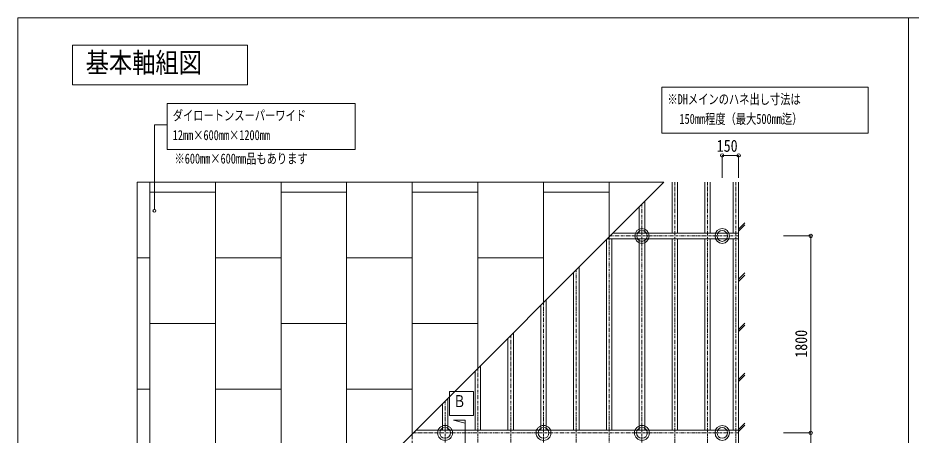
# Model space of a CAD drawing. Units: millimetres, scale not verified. Extents: x -205 to 205, y -142 to 142.
# Drawn here: x -205 to -41.7, y 66.2 to 142.5 of the extents above; entities that cross this region are included whole.
import ezdxf
from ezdxf.enums import TextEntityAlignment as Align

# ---------------------------------------------------------------- set-up
doc = ezdxf.new("R2010")
doc.units = ezdxf.units.MM
doc.header["$LTSCALE"] = 0.25
doc.linetypes.add('USER2', pattern=[7.8, 1.8, -0.6, 0.3, -0.6, 3, -0.6, 0.3, -0.6])
for name, color, linetype, lineweight in [('0-1_0-0 基本', 7, 'Continuous', 18), ('0-2_0-1 軸組', 7, 'Continuous', 18), ('0-3_0-2 インサート', 7, 'Continuous', 18), ('0-4_0-3 文字', 7, 'Continuous', 18), ('0-5_0-4 ブレース', 7, 'Continuous', 18), ('F-1_F-0 図枠', 7, 'Continuous', 18), ('F-2_F-1 レイアウト', 7, 'Continuous', 18)]:
    doc.layers.add(name, color=color, linetype=linetype, lineweight=lineweight)
doc.styles.add('ＭＳ ゴシック', font='')
doc.styles.get('ＭＳ ゴシック').set_extended_font_data('MS Gothic')

msp = doc.modelspace()

# ---------------------------------------------------------------- linework, layer by layer
at = {"layer": '0-1_0-0 基本', "color": 4, "linetype": 'USER2'}
for p, q in [((-84.8776, 112.4425), (-84.8776, -34.8514)), ((-78.8776, 112.4425), (-78.8776, -34.8514)), ((-73.6976, 112.4416), (-73.6976, -34.8523)), ((-90.8776, 108.4582), (-90.8776, -34.8514)), ((-96.8776, 102.6416), (-96.8776, -34.8514)), ((-96.6933, 102.6416), (-73.1976, 102.6416)), ((-102.8776, 96.4582), (-102.8776, -34.8514)), ((-108.8776, 90.4582), (-108.8776, -34.8514)), ((-114.8776, 84.4582), (-114.8776, -34.8514)), ((-120.8776, 78.4582), (-120.8776, -34.8514)), ((-126.8776, 72.4582), (-126.8776, -34.8514)), ((-132.8776, 67.1416), (-132.8776, -34.8514)), ((-132.6933, 66.6416), (-73.1976, 66.6416))]:
    msp.add_line(p, q, dxfattribs=at)
at = {"layer": '0-1_0-0 基本'}
for p, q in [((-73.1976, 103.8576), (-72.0406, 105.0146)), ((-73.1976, 103.485), (-72.0406, 104.642)), ((-73.1976, 94.7119), (-72.0406, 95.869)), ((-73.1976, 94.3393), (-72.0406, 95.4964)), ((-73.1976, 85.5663), (-72.0406, 86.7233)), ((-73.1976, 85.1937), (-72.0406, 86.3507)), ((-73.1976, 76.4206), (-72.0406, 77.5776)), ((-73.1976, 76.048), (-72.0406, 77.2051)), ((-73.1976, 67.2749), (-72.0406, 68.432)), ((-73.1976, 66.9024), (-72.0406, 68.0594))]:
    msp.add_line(p, q, dxfattribs=at)
msp.add_lwpolyline([(-183.1976, -34.8514), (-73.1976, -34.8514), (-73.1976, 112.4416)], dxfattribs=at)
at = {"layer": '0-2_0-1 軸組'}
for p, q in [((-85.3776, 103.1416), (-85.3776, 112.4425)), ((-84.3776, 103.1416), (-84.3776, 112.4425)), ((-79.3776, 103.1416), (-79.3776, 112.4425)), ((-78.3776, 103.1416), (-78.3776, 112.4425)), ((-74.1976, 103.1407), (-74.1976, 112.4416)), ((-73.1976, 103.1407), (-73.1976, 112.4416)), ((-91.3776, 103.1416), (-91.3776, 107.9582)), ((-90.3776, 103.1416), (-90.3776, 108.9582)), ((-73.1976, 103.1416), (-96.1942, 103.1416)), ((-97.3776, 101.9582), (-97.3776, 67.1416)), ((-73.1976, 102.1416), (-97.1942, 102.1416)), ((-96.3776, 102.1416), (-96.3776, 67.1416)), ((-91.3776, 102.1416), (-91.3776, 67.1416)), ((-90.3776, 102.1416), (-90.3776, 67.1416)), ((-85.3776, 102.1416), (-85.3776, 67.1416)), ((-84.3776, 102.1416), (-84.3776, 67.1416)), ((-79.3776, 102.1416), (-79.3776, 67.1416)), ((-78.3776, 102.1416), (-78.3776, 67.1416)), ((-74.1976, 102.1407), (-74.1976, 67.1407)), ((-73.1976, 102.1407), (-73.1976, 67.1407)), ((-102.3776, 96.9582), (-102.3776, 67.1416)), ((-103.3776, 95.9582), (-103.3776, 67.1416)), ((-109.3776, 89.9582), (-109.3776, 67.1416)), ((-108.3776, 90.9582), (-108.3776, 67.1416)), ((-114.3776, 84.9582), (-114.3776, 67.1416)), ((-115.3776, 83.9582), (-115.3776, 67.1416)), ((-120.3776, 78.9582), (-120.3776, 67.1416)), ((-121.3776, 77.9582), (-121.3776, 67.1416)), ((-127.3776, 71.9582), (-127.3776, 67.1416)), ((-126.3776, 72.9582), (-126.3776, 67.1416)), ((-73.1976, 67.1416), (-132.1933, 67.1416))]:
    msp.add_line(p, q, dxfattribs=at)
at = {"layer": '0-3_0-2 インサート'}
for centre, radius in [((-126.8776, 66.6416), 1.3624), ((-126.8776, 66.6416), 0.9889), ((-108.8776, 66.6416), 1.3624), ((-108.8776, 66.6416), 0.9889), ((-90.8776, 66.6416), 1.3624), ((-90.8776, 66.6416), 0.9889)]:
    msp.add_circle(centre, radius, dxfattribs=at)
for centre, major_axis in [((-90.8776, 102.6416), (0, 1.3624)), ((-90.8776, 102.6416), (0, 0.9889)), ((-76.1976, 102.6416), (0, 1.3624)), ((-76.1976, 102.6416), (0, 0.9889)), ((-76.1976, 66.6416), (0, 1.3624)), ((-76.1976, 66.6416), (0, 0.9889))]:
    msp.add_ellipse(centre, major_axis=major_axis, ratio=0.95783, dxfattribs=at)
at = {"layer": '0-4_0-3 文字'}
for p, q in [((-195, 130.2802), (-195, 137.5)), ((-195, 137.5), (-162.9959, 137.5)), ((-195, 130.2802), (-195, 137.5)), ((-195, 137.5), (-162.9959, 137.5)), ((-162.9959, 137.5), (-162.9959, 130.2802)), ((-162.9959, 137.5), (-162.9959, 130.2802)), ((-162.9959, 130.2802), (-195, 130.2802)), ((-162.9959, 130.2802), (-195, 130.2802)), ((-177.6739, 126.8567), (-177.6739, 118.4567)), ((-177.6739, 122.9795), (-180.0392, 122.9795)), ((-180.0392, 107.5004), (-180.0392, 122.9795)), ((-177.6739, 118.4567), (-143.3041, 118.4567)), ((-76.1976, 117.3593), (-73.1976, 117.3593)), ((-76.1976, 117.3593), (-76.1976, 113.2626)), ((-73.1976, 117.3593), (-73.1976, 113.2626)), ((-126.0769, 74.1957), (-121.6769, 74.1957)), ((-126.0769, 69.7957), (-126.0769, 74.1957)), ((-126.0769, 74.1957), (-121.6769, 74.1957)), ((-126.0769, 69.7957), (-126.0769, 74.1957)), ((-121.6769, 74.1957), (-121.6769, 69.7957)), ((-121.6769, 74.1957), (-121.6769, 69.7957)), ((-121.6769, 69.7957), (-126.0769, 69.7957)), ((-121.6769, 69.7957), (-126.0769, 69.7957)), ((-125.3256, 68.9774), (-123.2332, 68.4168)), ((-123.2332, 68.9774), (-125.3256, 68.9774)), ((-125.3256, 68.9774), (-123.2332, 68.4168)), ((-123.2332, 68.9774), (-125.3256, 68.9774)), ((-123.2332, 62.7078), (-123.2332, 68.9774)), ((-123.2332, 62.7078), (-123.2332, 68.9774))]:
    msp.add_line(p, q, dxfattribs=at)
for points in [[(-87.2172, 129.8224), (-87.2172, 121.4224), (-49.5154, 121.4224)], [(-87.2172, 129.8224), (-49.5154, 129.8224), (-49.5154, 121.4224)], [(-177.6739, 126.8567), (-143.3041, 126.8567), (-143.3041, 118.4567)], [(-60.0169, 66.6416), (-60.0169, 102.6416), (-64.9821, 102.6416)], [(-60.0169, 30.6416), (-60.0169, 66.6416), (-64.9821, 66.6416)]]:
    msp.add_lwpolyline(points, dxfattribs=at)
for centre, radius in [((-76.1976, 117.3593), 0.319), ((-73.1976, 117.3593), 0.319), ((-180.0392, 107.241), 0.2595), ((-60.0169, 102.6416), 0.319), ((-60.0169, 66.6416), 0.319)]:
    msp.add_circle(centre, radius, dxfattribs=at)
at = {"layer": '0-5_0-4 ブレース'}
for p, q in [((-183.1976, 112.4425), (-183.1976, 16.1382)), ((-86.8933, 112.4425), (-183.1976, 16.1382)), ((-183.1976, 112.4425), (-86.8933, 112.4425)), ((-180.8776, 18.4582), (-180.8776, 112.4425)), ((-168.8776, 30.4582), (-168.8776, 112.4425)), ((-156.8776, 42.4582), (-156.8776, 112.4425)), ((-144.8776, 54.4582), (-144.8776, 112.4425)), ((-132.8776, 66.4582), (-132.8776, 112.4425)), ((-120.8776, 78.4582), (-120.8776, 112.4425)), ((-108.8776, 90.4582), (-108.8776, 112.4425)), ((-96.8776, 102.4582), (-96.8776, 112.4425)), ((-168.8776, 110.6425), (-180.8776, 110.6425)), ((-144.8776, 110.6425), (-156.8776, 110.6425)), ((-120.8776, 110.6425), (-132.8776, 110.6425)), ((-96.8776, 110.6425), (-108.8776, 110.6425)), ((-180.8776, 98.6425), (-183.1976, 98.6425)), ((-156.8776, 98.6425), (-168.8776, 98.6425)), ((-132.8776, 98.6425), (-144.8776, 98.6425)), ((-108.8776, 98.6425), (-120.8776, 98.6425)), ((-168.8776, 86.6425), (-180.8776, 86.6425)), ((-144.8776, 86.6425), (-156.8776, 86.6425)), ((-120.8776, 86.6425), (-132.8776, 86.6425)), ((-180.8776, 74.6425), (-183.1976, 74.6425)), ((-156.8776, 74.6425), (-168.8776, 74.6425)), ((-132.8776, 74.6425), (-144.8776, 74.6425))]:
    msp.add_line(p, q, dxfattribs=at)
at = {"layer": 'F-1_F-0 図枠'}
for p in [(205, 142.5), (-205, -142.5)]:
    msp.add_line(p, (-205, 142.5), dxfattribs=at)
at = {"layer": 'F-2_F-1 レイアウト'}
msp.add_line((-42.154, -124.5), (-42.154, 142.5), dxfattribs=at)

# ---------------------------------------------------------------- texts
at = {"layer": '0-4_0-3 文字', "style": 'ＭＳ ゴシック'}
for s, height, width, p in [('基本軸組図', 3.666, 0.85, (-192.5913, 131.3901)), ('基本軸組図', 3.666, 0.85, (-192.5913, 131.3901)), ('※DHメインのハネ出し寸法は', 1.833, 0.75, (-86.2172, 126.1724)), ('ダイロートンスーパーワイド', 1.833, 0.75, (-176.6739, 123.2067)), ('150mm程度（最大500mm迄）', 1.833, 0.75, (-84.0189, 122.5724)), ('12mm×600mm×1200mm', 1.833, 0.75, (-176.6739, 119.6067)), ('150', 2.199, 0.85, (-77.1976, 117.3593)), ('※600mm×600mm品もあります', 1.833, 0.75, (-176.3574, 115.3191)), ('Ｂ', 2.199, 0.75, (-125.3804, 70.6867)), ('Ｂ', 2.199, 0.75, (-125.3804, 70.6867))]:
    msp.add_text(s, height=height, dxfattribs=dict(at, width=width)).set_placement(p, align=Align.BOTTOM_LEFT)
at = {"layer": '0-4_0-3 文字', "style": 'ＭＳ ゴシック', "width": 0.85}
msp.add_text('1800', height=2.199, rotation=90, dxfattribs=at).set_placement((-60.0169, 80.3916), align=Align.BOTTOM_LEFT)

doc.saveas('drawing.dxf')
